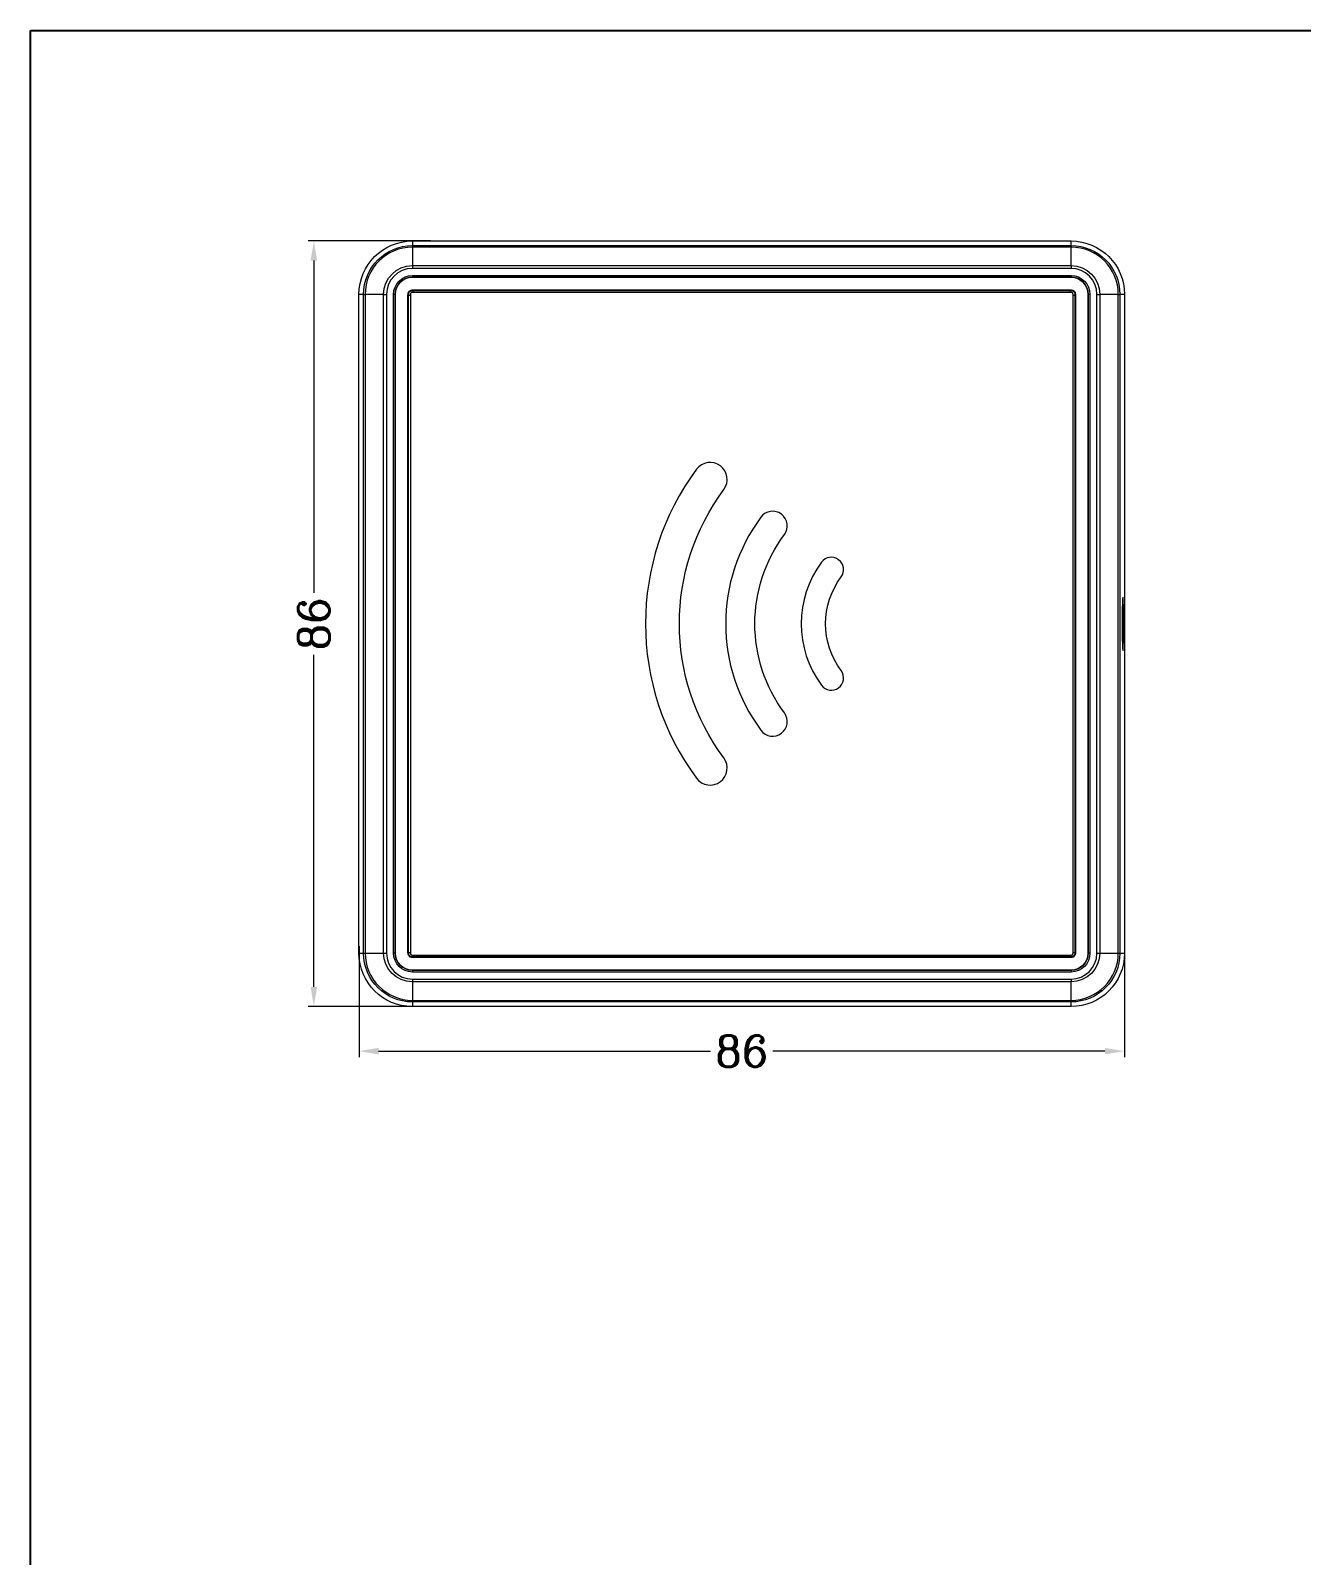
# Model space of a CAD drawing. Header units: millimetres. Extents: x 4924 to 5225, y 1194 to 1554.
# Drawn here: x 4923.7 to 5066.4, y 1382.6 to 1553.9 of the extents above; entities that cross this region are included whole.
import ezdxf

# ---------------------------------------------------------------- set-up
doc = ezdxf.new("R2010")
doc.units = ezdxf.units.MM
doc.layers.get('0').update_dxf_attribs({"linetype": 'CONTINUOUS'})
doc.layers.get('Defpoints').update_dxf_attribs({"linetype": 'CONTINUOUS'})
doc.layers.add('4', color=7, linetype='CONTINUOUS', true_color=0xffffff)
doc.styles.add('ROMANC', font='romanc.shx', dxfattribs={"bigfont": 'gbcbig.shx'})
doc.dimstyles.new('YanXiu', dxfattribs={"dimtxt": 2.5, "dimasz": 2.2, "dimexe": 0.66, "dimexo": 0.66, "dimgap": 0.66, "dimtad": 0, "dimdsep": 46, "dimtxsty": 'ROMANC', "dimcen": 0, "dimclrd": 256, "dimclre": 131, "dimclrt": 42, "dimazin": 2, "dimtfac": 1, "dimtofl": 0, "dimtmove": 0, "dimatfit": 3, "dimfxl": 0, "dimlwd": 5, "dimlwe": 5, "dimarcsym": 0})

# ---------------------------------------------------------------- blocks, each defined once
blk = doc.blocks.new('*D0')
at = {"color": 7, "lineweight": 0}
for p, q in [((967.99, 318.7), (967.99, 303.96)), ((881.99, 316.43), (881.99, 303.96))]:
    blk.add_line(p, q, dxfattribs=at)
at = {"lineweight": 0}
for p, q in [((884.19, 304.62), (921.49, 304.62)), ((965.79, 304.62), (928.48, 304.62))]:
    blk.add_line(p, q, dxfattribs=at)
for points in [[(884.19, 304.98), (884.19, 304.25), (881.99, 304.62)], [(965.79, 304.98), (965.79, 304.25), (967.99, 304.62)]]:
    blk.add_solid(points)
at = {"layer": 'Defpoints', "color": 0}
for p in [(967.99, 319.36), (881.99, 317.09), (967.99, 304.62)]:
    blk.add_point(p, dxfattribs=at)
at = {"color": 7, "insert": (924.99, 304.62), "char_height": 3.5, "attachment_point": 5, "style": 'ROMANC'}
blk.add_mtext('86', dxfattribs=at)
blk = doc.blocks.new('*D1')
at = {"color": 7, "lineweight": 0}
for p, q in [((890.02, 395.63), (876.26, 395.63)), ((888.67, 309.63), (876.26, 309.63))]:
    blk.add_line(p, q, dxfattribs=at)
at = {"lineweight": 0}
for p, q in [((876.92, 393.43), (876.92, 356.12)), ((876.92, 311.83), (876.92, 349.14))]:
    blk.add_line(p, q, dxfattribs=at)
for points in [[(876.55, 393.43), (877.28, 393.43), (876.92, 395.63)], [(876.55, 311.83), (877.28, 311.83), (876.92, 309.63)]]:
    blk.add_solid(points)
at = {"layer": 'Defpoints', "color": 0}
for p in [(876.92, 395.63), (890.68, 395.63), (889.33, 309.63)]:
    blk.add_point(p, dxfattribs=at)
at = {"color": 7, "insert": (876.92, 352.63), "char_height": 3.5, "attachment_point": 5, "rotation": 90, "style": 'ROMANC'}
blk.add_mtext('86', dxfattribs=at)

msp = doc.modelspace()

# ---------------------------------------------------------------- linework, layer by layer
at = {"color": 1}
msp.add_lwpolyline([(4923.651, 1553.89), (5224.705, 1553.89), (5224.705, 1193.609), (4923.651, 1193.609)], close=True, dxfattribs=at)
at = {"layer": '4', "color": 7, "linetype": 'Continuous', "lineweight": 0}
for p, q in [((4966.557, 1530.25), (4966.557, 1529.733)), ((4966.557, 1530.25), (5040.557, 1530.25)), ((5040.557, 1529.733), (5040.557, 1530.25)), ((4966.557, 1529.733), (5040.557, 1529.733)), ((4966.557, 1529.733), (4966.557, 1529.554)), ((5040.557, 1529.554), (4966.557, 1529.554)), ((4966.557, 1529.554), (4966.557, 1527.483)), ((5040.557, 1529.733), (5040.557, 1529.554)), ((5040.557, 1527.483), (5040.557, 1529.554)), ((4966.557, 1527.483), (5040.557, 1527.483)), ((4966.557, 1527.483), (4966.557, 1527.161)), ((5040.557, 1527.161), (4966.557, 1527.161)), ((4966.557, 1526.372), (5040.557, 1526.372)), ((4966.557, 1526.372), (4966.557, 1526.172)), ((5040.557, 1527.483), (5040.557, 1527.161)), ((5040.557, 1526.372), (5040.557, 1526.172)), ((5040.557, 1526.172), (4966.557, 1526.172)), ((4966.557, 1526.17), (4966.557, 1526.172)), ((4966.557, 1526.17), (5040.557, 1526.17)), ((4966.643, 1524.749), (4966.643, 1524.673)), ((4966.643, 1524.749), (5040.471, 1524.749)), ((4966.643, 1524.476), (4966.643, 1524.673)), ((4966.643, 1524.673), (5040.471, 1524.673)), ((5040.471, 1524.673), (5040.471, 1524.749)), ((5040.471, 1524.476), (5040.471, 1524.673)), ((5040.557, 1526.17), (5040.557, 1526.172)), ((4960.557, 1450.25), (4960.557, 1524.25)), ((4961.075, 1524.25), (4960.557, 1524.25)), ((4961.075, 1450.25), (4961.075, 1524.25)), ((4961.075, 1524.25), (4961.253, 1524.25)), ((4963.325, 1524.25), (4961.253, 1524.25)), ((4961.253, 1524.25), (4961.253, 1450.25)), ((4963.325, 1524.25), (4963.646, 1524.25)), ((4963.325, 1450.25), (4963.325, 1524.25)), ((4963.646, 1524.25), (4963.646, 1450.25)), ((4964.436, 1450.25), (4964.436, 1524.25)), ((4964.636, 1524.25), (4964.436, 1524.25)), ((4964.636, 1524.25), (4964.636, 1450.25)), ((4964.637, 1524.25), (4964.636, 1524.25)), ((4964.637, 1450.25), (4964.637, 1524.25)), ((4966.058, 1450.337), (4966.058, 1524.164)), ((4966.135, 1524.164), (4966.058, 1524.164)), ((4966.135, 1524.164), (4966.332, 1524.164)), ((4966.135, 1450.337), (4966.135, 1524.164)), ((4966.332, 1524.164), (4966.332, 1450.337)), ((5040.471, 1524.476), (4966.643, 1524.476)), ((5040.782, 1450.337), (5040.782, 1524.164)), ((5040.782, 1524.164), (5040.979, 1524.164)), ((5041.056, 1524.164), (5040.979, 1524.164)), ((5040.979, 1524.164), (5040.979, 1450.337)), ((5041.056, 1524.164), (5041.056, 1450.337)), ((5042.477, 1524.25), (5042.478, 1524.25)), ((5042.477, 1524.25), (5042.477, 1450.25)), ((5042.478, 1450.25), (5042.478, 1524.25)), ((5042.678, 1524.25), (5042.478, 1524.25)), ((5042.678, 1524.25), (5042.678, 1450.25)), ((5043.468, 1524.25), (5043.789, 1524.25)), ((5043.468, 1450.25), (5043.468, 1524.25)), ((5045.861, 1524.25), (5043.789, 1524.25)), ((5043.789, 1524.25), (5043.789, 1450.25)), ((5045.861, 1524.25), (5046.039, 1524.25)), ((5045.861, 1450.25), (5045.861, 1524.25)), ((5046.039, 1524.25), (5046.039, 1450.25)), ((5046.557, 1524.25), (5046.039, 1524.25)), ((5046.557, 1524.25), (5046.557, 1450.25)), ((4960.557, 1450.25), (4961.075, 1450.25)), ((4961.075, 1450.25), (4961.253, 1450.25)), ((4961.253, 1450.25), (4963.325, 1450.25)), ((4963.325, 1450.25), (4963.646, 1450.25)), ((4964.636, 1450.25), (4964.436, 1450.25)), ((4964.637, 1450.25), (4964.636, 1450.25)), ((4966.058, 1450.337), (4966.135, 1450.337)), ((4966.135, 1450.337), (4966.332, 1450.337)), ((4966.643, 1450.025), (5040.471, 1450.025)), ((4966.643, 1449.828), (4966.643, 1450.025)), ((5040.471, 1449.828), (4966.643, 1449.828)), ((4966.643, 1449.828), (4966.643, 1449.752)), ((5040.471, 1449.752), (4966.643, 1449.752)), ((5040.471, 1449.828), (5040.471, 1450.025)), ((5040.471, 1449.752), (5040.471, 1449.828)), ((5040.782, 1450.337), (5040.979, 1450.337)), ((5040.979, 1450.337), (5041.056, 1450.337)), ((5042.477, 1450.25), (5042.478, 1450.25)), ((5042.678, 1450.25), (5042.478, 1450.25)), ((5043.468, 1450.25), (5043.789, 1450.25)), ((5043.789, 1450.25), (5045.861, 1450.25)), ((5045.861, 1450.25), (5046.039, 1450.25)), ((5046.039, 1450.25), (5046.557, 1450.25)), ((4966.557, 1448.331), (4966.557, 1448.329)), ((5040.557, 1448.331), (4966.557, 1448.331)), ((4966.557, 1448.329), (5040.557, 1448.329)), ((4966.557, 1448.329), (4966.557, 1448.129)), ((5040.557, 1448.129), (4966.557, 1448.129)), ((5040.557, 1448.331), (5040.557, 1448.329)), ((5040.557, 1448.329), (5040.557, 1448.129)), ((4966.557, 1447.34), (4966.557, 1447.018)), ((4966.557, 1447.34), (5040.557, 1447.34)), ((4966.557, 1447.018), (4966.557, 1444.947)), ((5040.557, 1447.018), (4966.557, 1447.018)), ((5040.557, 1447.34), (5040.557, 1447.018)), ((5040.557, 1444.947), (5040.557, 1447.018)), ((4966.557, 1444.947), (5040.557, 1444.947)), ((4966.557, 1444.947), (4966.557, 1444.768)), ((5040.557, 1444.768), (4966.557, 1444.768)), ((4966.557, 1444.768), (4966.557, 1444.25)), ((5040.557, 1444.25), (4966.557, 1444.25)), ((5040.557, 1444.947), (5040.557, 1444.768)), ((5040.557, 1444.25), (5040.557, 1444.768))]:
    msp.add_line(p, q, dxfattribs=at)
at = {"layer": '4', "color": 7, "linetype": 'Continuous', "lineweight": 0, "extrusion": (0, 0, -1)}
for centre, radius, start, end in [((-4966.557, 1524.25), 6, 0, 90), ((-5040.557, 1524.25), 6, 90, 180), ((-4966.557, 1524.25), 5.482, 0, 90), ((-5040.557, 1524.25), 5.482, 90, 180), ((-4966.557, 1524.25), 3.232, 0, 90), ((-4966.557, 1524.25), 2.121, 0, 90), ((-5040.557, 1524.25), 3.232, 90, 180), ((-5040.557, 1524.25), 2.121, 90, 180), ((-4966.557, 1524.25), 1.92, 0, 90), ((-5040.557, 1524.25), 1.92, 90, 180), ((-5021.813, 1487.25), 25.261, 323.36139, 36.63861), ((-5021.813, 1487.25), 16.781, 323.36139, 36.63861), ((-5021.813, 1487.25), 8.831, 323.36139, 36.63861), ((-4966.557, 1450.25), 6, 270, 0), ((-4966.557, 1450.25), 5.482, 270, 0), ((-4966.557, 1450.25), 3.232, 270, 0), ((-4966.557, 1450.25), 2.121, 270, 0), ((-4966.557, 1450.25), 1.92, 270, 0), ((-5040.557, 1450.25), 5.482, 180, 270), ((-5040.557, 1450.25), 6, 180, 270), ((-5040.557, 1450.25), 2.121, 180, 270), ((-5040.557, 1450.25), 1.92, 180, 270), ((-5040.557, 1450.25), 3.232, 180, 270)]:
    msp.add_arc(centre, radius, start, end, dxfattribs=at)
at = {"layer": '4', "color": 7, "linetype": 'Continuous', "lineweight": 0}
for centre, radius, start, end in [((4966.557, 1524.25), 5.304, 90, 180), ((5040.557, 1524.25), 5.304, 0, 90), ((4966.557, 1524.25), 2.911, 90, 180), ((5040.557, 1524.25), 2.911, 0, 90), ((4966.557, 1524.25), 1.921, 90, 180), ((5040.557, 1524.25), 1.921, 0, 90), ((5021.813, 1487.25), 29.071, 143.36139, 216.63861), ((5000.015, 1503.462), 1.905, 323.36139, 143.36139), ((5021.813, 1487.25), 20.061, 143.36139, 216.63861), ((5007.032, 1498.244), 1.64, 323.36139, 143.36139), ((5021.813, 1487.25), 11.581, 143.36139, 216.63861), ((5013.624, 1493.341), 1.375, 323.36139, 143.36139), ((5013.624, 1481.16), 1.375, 216.63861, 36.63861), ((5007.032, 1476.257), 1.64, 216.63861, 36.63861), ((5000.015, 1471.039), 1.905, 216.63861, 36.63861), ((4966.557, 1450.25), 5.304, 180, 270), ((4966.557, 1450.25), 2.911, 180, 270), ((4966.557, 1450.25), 1.921, 180, 270), ((5040.557, 1450.25), 1.921, 270, 0), ((5040.557, 1450.25), 5.304, 270, 0), ((5040.557, 1450.25), 2.911, 270, 0)]:
    msp.add_arc(centre, radius, start, end, dxfattribs=at)
for points, knots in [([(4966.058, 1524.164), (4966.058, 1524.253), (4966.067, 1524.344), (4966.108, 1524.474), (4966.128, 1524.518), (4966.182, 1524.596), (4966.217, 1524.63), (4966.302, 1524.686), (4966.353, 1524.707), (4966.482, 1524.742), (4966.563, 1524.749), (4966.643, 1524.749)], [0, 0, 0, 0, 0.2808058, 0.2808058, 0.4286593, 0.4286593, 0.5788945, 0.5788945, 0.7480155, 0.7480155, 1, 1, 1, 1]), ([(4966.135, 1524.164), (4966.135, 1524.164), (4966.135, 1524.164), (4966.135, 1524.224), (4966.139, 1524.285), (4966.162, 1524.394), (4966.177, 1524.444), (4966.221, 1524.521), (4966.245, 1524.55), (4966.309, 1524.603), (4966.352, 1524.624), (4966.439, 1524.652), (4966.485, 1524.661), (4966.568, 1524.671), (4966.605, 1524.673), (4966.643, 1524.673), (4966.643, 1524.673), (4966.643, 1524.673)], [0, 0, 0, 0, 0.0000719, 0.0000719, 0.2156827, 0.2156827, 0.3998213, 0.3998213, 0.5344263, 0.5344263, 0.7000158, 0.7000158, 0.8651331, 0.8651331, 0.9999281, 0.9999281, 1, 1, 1, 1]), ([(5040.471, 1524.749), (5040.56, 1524.749), (5040.65, 1524.74), (5040.78, 1524.699), (5040.824, 1524.679), (5040.902, 1524.626), (5040.937, 1524.59), (5040.993, 1524.506), (5041.013, 1524.455), (5041.048, 1524.326), (5041.056, 1524.244), (5041.056, 1524.164)], [0, 0, 0, 0, 0.2808058, 0.2808058, 0.4286593, 0.4286593, 0.5788945, 0.5788945, 0.7480155, 0.7480155, 1, 1, 1, 1]), ([(5040.471, 1524.673), (5040.471, 1524.673), (5040.471, 1524.673), (5040.508, 1524.673), (5040.546, 1524.671), (5040.629, 1524.661), (5040.675, 1524.652), (5040.762, 1524.624), (5040.805, 1524.603), (5040.869, 1524.55), (5040.893, 1524.521), (5040.937, 1524.444), (5040.952, 1524.394), (5040.975, 1524.285), (5040.979, 1524.224), (5040.979, 1524.164), (5040.979, 1524.164), (5040.979, 1524.164)], [0, 0, 0, 0, 0.0000716, 0.0000716, 0.1348668, 0.1348668, 0.2999841, 0.2999841, 0.4655737, 0.4655737, 0.6001787, 0.6001787, 0.7843175, 0.7843175, 0.9999284, 0.9999284, 1, 1, 1, 1]), ([(4966.643, 1524.476), (4966.613, 1524.476), (4966.583, 1524.474), (4966.52, 1524.467), (4966.488, 1524.461), (4966.436, 1524.444), (4966.415, 1524.436), (4966.389, 1524.413), (4966.38, 1524.403), (4966.359, 1524.365), (4966.35, 1524.334), (4966.335, 1524.258), (4966.332, 1524.211), (4966.332, 1524.164)], [0, 0, 0, 0, 0.1718627, 0.1718627, 0.3573211, 0.3573211, 0.4826797, 0.4826797, 0.5567243, 0.5567243, 0.7324948, 0.7324948, 1, 1, 1, 1]), ([(5040.782, 1524.164), (5040.782, 1524.211), (5040.779, 1524.258), (5040.763, 1524.334), (5040.755, 1524.365), (5040.733, 1524.403), (5040.725, 1524.413), (5040.698, 1524.436), (5040.677, 1524.444), (5040.626, 1524.461), (5040.593, 1524.467), (5040.531, 1524.474), (5040.501, 1524.476), (5040.471, 1524.476)], [0, 0, 0, 0, 0.2675052, 0.2675052, 0.4432757, 0.4432757, 0.5173202, 0.5173202, 0.6426789, 0.6426789, 0.8281373, 0.8281373, 1, 1, 1, 1]), ([(5046.454, 1487.25), (5046.454, 1486.858), (5046.45, 1486.074), (5046.432, 1485.072), (5046.406, 1484.411), (5046.375, 1484.17), (5046.345, 1484.411), (5046.318, 1485.072), (5046.301, 1486.074), (5046.295, 1487.25), (5046.301, 1488.427), (5046.318, 1489.429), (5046.345, 1490.09), (5046.375, 1490.331), (5046.406, 1490.09), (5046.432, 1489.429), (5046.45, 1488.427), (5046.454, 1487.642), (5046.454, 1487.25)], [0, 0, 0, 0, 0.0624901, 0.124986, 0.1874901, 0.25, 0.3125099, 0.375014, 0.4375099, 0.5, 0.5624901, 0.624986, 0.6874901, 0.75, 0.8125099, 0.875014, 0.9375099, 1, 1, 1, 1]), ([(4966.643, 1449.752), (4966.554, 1449.752), (4966.463, 1449.761), (4966.334, 1449.802), (4966.29, 1449.822), (4966.212, 1449.875), (4966.177, 1449.911), (4966.121, 1449.995), (4966.101, 1450.046), (4966.066, 1450.175), (4966.058, 1450.257), (4966.058, 1450.337)], [0, 0, 0, 0, 0.2808058, 0.2808058, 0.4286593, 0.4286593, 0.5788945, 0.5788945, 0.7480155, 0.7480155, 1, 1, 1, 1]), ([(4966.643, 1449.828), (4966.643, 1449.828), (4966.643, 1449.828), (4966.605, 1449.828), (4966.568, 1449.83), (4966.485, 1449.84), (4966.439, 1449.848), (4966.352, 1449.877), (4966.309, 1449.898), (4966.245, 1449.95), (4966.221, 1449.98), (4966.177, 1450.057), (4966.162, 1450.107), (4966.139, 1450.216), (4966.135, 1450.277), (4966.135, 1450.337), (4966.135, 1450.337), (4966.135, 1450.337)], [0, 0, 0, 0, 0.0000716, 0.0000716, 0.1348668, 0.1348668, 0.2999841, 0.2999841, 0.4655737, 0.4655737, 0.6001787, 0.6001787, 0.7843175, 0.7843175, 0.9999284, 0.9999284, 1, 1, 1, 1]), ([(4966.332, 1450.337), (4966.332, 1450.29), (4966.335, 1450.243), (4966.35, 1450.167), (4966.359, 1450.136), (4966.38, 1450.098), (4966.389, 1450.087), (4966.415, 1450.065), (4966.436, 1450.057), (4966.488, 1450.04), (4966.52, 1450.034), (4966.583, 1450.027), (4966.613, 1450.025), (4966.643, 1450.025)], [0, 0, 0, 0, 0.2675052, 0.2675052, 0.4432757, 0.4432757, 0.5173202, 0.5173202, 0.6426789, 0.6426789, 0.8281373, 0.8281373, 1, 1, 1, 1]), ([(5040.471, 1450.025), (5040.518, 1450.025), (5040.565, 1450.028), (5040.641, 1450.044), (5040.671, 1450.053), (5040.709, 1450.074), (5040.72, 1450.082), (5040.742, 1450.109), (5040.751, 1450.13), (5040.768, 1450.182), (5040.774, 1450.214), (5040.781, 1450.276), (5040.782, 1450.306), (5040.782, 1450.337)], [0, 0, 0, 0, 0.2675052, 0.2675052, 0.4432757, 0.4432757, 0.5173202, 0.5173202, 0.6426789, 0.6426789, 0.8281373, 0.8281373, 1, 1, 1, 1]), ([(5041.056, 1450.337), (5041.056, 1450.248), (5041.047, 1450.157), (5041.005, 1450.027), (5040.986, 1449.983), (5040.932, 1449.905), (5040.897, 1449.871), (5040.812, 1449.815), (5040.761, 1449.794), (5040.632, 1449.759), (5040.551, 1449.752), (5040.471, 1449.752)], [0, 0, 0, 0, 0.2808058, 0.2808058, 0.4286593, 0.4286593, 0.5788945, 0.5788945, 0.7480155, 0.7480155, 1, 1, 1, 1]), ([(5040.979, 1450.337), (5040.979, 1450.337), (5040.979, 1450.337), (5040.979, 1450.299), (5040.977, 1450.261), (5040.968, 1450.178), (5040.959, 1450.133), (5040.93, 1450.045), (5040.91, 1450.003), (5040.857, 1449.938), (5040.827, 1449.914), (5040.75, 1449.871), (5040.7, 1449.855), (5040.591, 1449.833), (5040.531, 1449.828), (5040.471, 1449.828), (5040.471, 1449.828), (5040.471, 1449.828)], [0, 0, 0, 0, 0.0000716, 0.0000716, 0.1348668, 0.1348668, 0.2999841, 0.2999841, 0.4655737, 0.4655737, 0.6001787, 0.6001787, 0.7843175, 0.7843175, 0.9999284, 0.9999284, 1, 1, 1, 1])]:
    msp.add_open_spline(points, degree=3, knots=knots, dxfattribs=at)

# ---------------------------------------------------------------- dimensions: what is measured, and where the dimension line sits
dim = msp.add_linear_dim(base=(4955.484, 1530.25), p1=(4967.898, 1444.25), p2=(4969.254, 1530.25), angle=90, dimstyle='YanXiu', override={"dimtxt": 3.5, "dimclre": 7, "dimclrt": 7, "dimlwd": 0, "dimlwe": 0})
dim.commit()
dim.dimension.update_dxf_attribs({"geometry": '*D1', "text_midpoint": (4955.484, 1487.25), "insert": (4078.569, 1134.62)})
dim = msp.add_linear_dim(base=(5046.557, 1439.236), p1=(4960.557, 1451.711), p2=(5046.557, 1453.979), dimstyle='YanXiu', override={"dimtxt": 3.5, "dimclre": 7, "dimclrt": 7, "dimlwd": 0, "dimlwe": 0})
dim.commit()
dim.dimension.update_dxf_attribs({"geometry": '*D0', "text_midpoint": (5003.557, 1439.236), "insert": (4078.569, 1134.62)})

doc.saveas('drawing.dxf')
